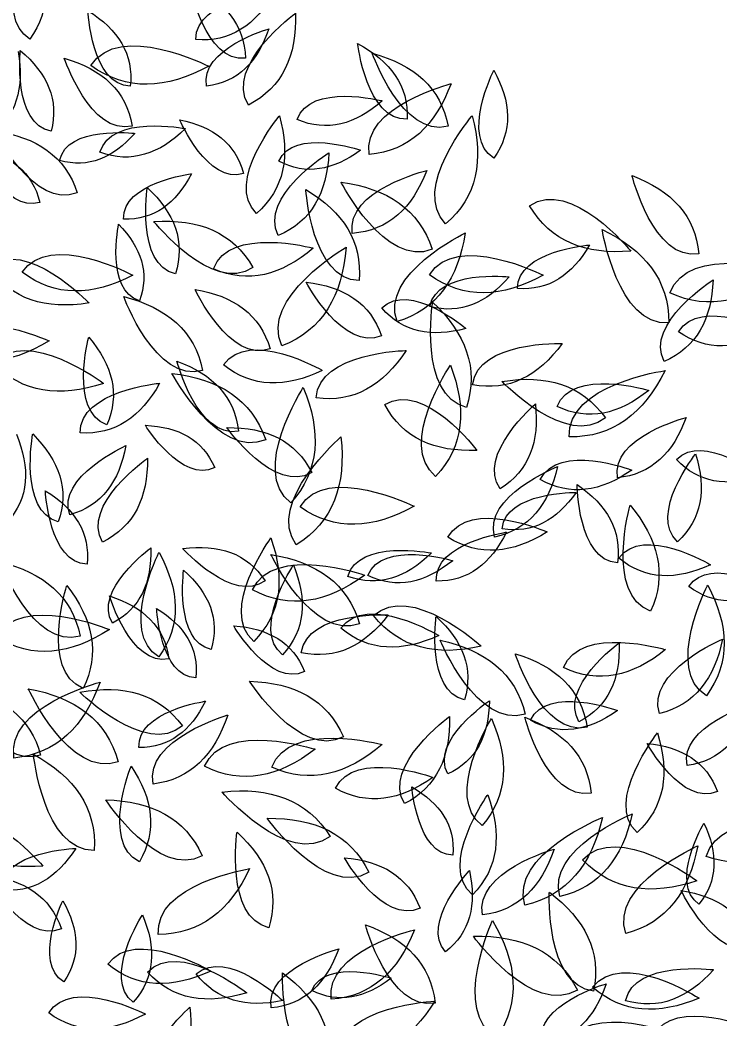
# Model space of a CAD drawing. Extents: x 0 to 430, y 0 to 430.
# Drawn here: x 273.9 to 347, y 230.8 to 335.1 of the extents above; entities that cross this region are included whole.
import ezdxf

# ---------------------------------------------------------------- set-up
doc = ezdxf.new("R2010")
doc.units = 0
doc.layers.add('Calque_1', color=7, linetype='CONTINUOUS')

msp = doc.modelspace()

# ---------------------------------------------------------------- linework, layer by layer
at = {"layer": 'Calque_1', "color": 7}
for points in [[(274.94895, 333.09502)], [(292.25999, 333.03501)], [(297.46235, 331.08974)], [(281.32556, 330.32112)], [(285.43649, 328.16261)], [(293.39896, 328.17044)], [(297.76374, 326.20936)], [(302.84046, 324.69618)], [(314.33486, 324.71932)], [(277.16529, 323.46617)], [(285.6198, 324.01165)], [(318.59812, 323.98454)], [(278.05836, 320.4162)], [(282.2698, 321.26941)], [(300.92117, 320.34686)], [(310.36579, 321.04353)], [(323.3788, 320.67282)], [(297.23422, 319.0731)], [(279.89285, 317.03833)], [(275.98915, 316.04169)], [(327.11322, 315.69086)], [(284.73206, 314.29524)], [(298.59757, 314.88139)], [(318.34936, 313.79345)], [(300.8725, 312.57164)], [(308.60165, 312.80722)], [(316.95114, 311.14257)], [(344.76742, 310.653)], [(294.11217, 309.10771)], [(298.2337, 309.22846)], [(274.14457, 308.74403)], [(290.14641, 308.56958)], [(309.30518, 307.86749)], [(316.65149, 308.48043)], [(325.83593, 307.04945)], [(286.39028, 305.77388)], [(341.74259, 306.596)], [(311.68526, 305.01638)], [(316.70167, 305.17333)], [(313.28051, 303.58631)], [(341.64217, 303.46481)], [(342.66194, 302.53853)], [(311.65791, 302.11612)], [(300.02582, 300.74189)], [(301.24224, 301.04982)], [(341.14635, 299.42848)], [(292.98416, 298.48396)], [(295.16055, 299.07552)], [(321.15171, 297.00068)], [(304.82319, 295.62863)], [(311.99764, 294.92021)], [(320.51787, 294.63152)], [(329.97904, 294.73493)], [(335.01448, 293.5305)], [(282.9736, 292.82019)], [(296.71314, 292.13814)], [(280.18554, 291.97487)], [(299.57032, 291.262)], [(331.24668, 291.5551)], [(342.45918, 289.18211)], [(294.24171, 288.35669)], [(304.37031, 287.8211)], [(317.30467, 287.42877)], [(328.22703, 287.09447)], [(336.27535, 287.28366)], [(324.04538, 286.14392)], [(302.1844, 284.66005)], [(303.15452, 284.25146)], [(279.11196, 283.42754)], [(277.91363, 282.68321)], [(324.24152, 281.96403)], [(318.59155, 281.07657)], [(323.46203, 281.08881)], [(282.51996, 280.56242)], [(302.75728, 280.27371)], [(342.55169, 280.59499)], [(336.42152, 278.89787)], [(280.91832, 278.24756)], [(336.26845, 278.3894)], [(299.49952, 276.5403)], [(308.14515, 276.98683)], [(310.22981, 277.06776)], [(317.37317, 276.49864)], [(298.185, 275.57812)], [(343.72907, 275.94545)], [(339.73577, 273.34604)], [(310.83304, 272.89227)], [(283.56404, 272.11446)], [(307.40088, 271.58106)], [(309.36401, 272.04111)], [(280.20188, 270.7343)], [(298.31251, 270.20285)], [(293.88047, 269.35024)], [(288.40894, 268.57872)], [(289.46646, 268.38514)], [(301.33267, 268.79793)], [(303.28431, 269.01404)], [(330.66539, 267.45979)], [(292.27113, 266.41027)], [(303.62563, 267.04864)], [(280.49989, 265.28976)], [(320.31251, 264.10539)], [(345.55679, 264.51394)], [(326.65319, 262.61714)], [(327.19884, 261.96416)], [(340.65119, 262.6556)], [(290.86632, 261.38588)], [(332.26456, 261.80964)], [(333.10348, 261.24374)], [(307.68405, 260.23493)], [(286.34144, 259.12039)], [(276.06619, 258.33184)], [(284.16872, 257.6407)], [(293.19452, 257.15784)], [(300.2133, 257.05485)], [(343.56712, 257.24461)], [(318.57228, 256.35586)], [(287.80472, 255.29946)], [(306.86103, 254.86059)], [(333.52763, 254.35139)], [(346.71475, 254.51871)], [(314.05414, 253.26139)], [(322.16884, 250.97724)], [(306.29792, 249.81076)], [(338.32175, 250.23324)], [(281.6789, 248.3709)], [(292.94975, 247.80731)], [(319.1044, 247.88453)], [(332.64484, 247.39505)], [(345.54616, 247.75571)], [(286.37913, 247.19731)], [(310.34064, 246.08878)], [(321.14578, 243.72308)], [(330.27793, 243.5712)], [(315.67749, 242.35065)], [(326.60273, 242.66395)], [(344.77924, 242.75298)], [(322.19794, 241.64206)], [(278.24302, 240.18192)], [(299.88827, 240.30274)], [(288.35424, 239.59938)], [(337.15176, 239.6866)], [(318.31874, 237.78459)], [(283.0901, 236.49683)], [(287.23667, 235.65747)], [(292.32136, 235.4804)], [(278.49271, 234.66752)], [(304.37794, 233.74777)], [(332.11835, 233.7915)], [(333.68975, 234.09324)], [(306.41601, 232.82663)], [(333.78062, 233.66727)], [(337.13206, 232.68262)], [(285.73992, 232.51441)], [(300.14702, 231.92835)], [(317.24364, 232.4352)], [(276.91932, 231.4003)]]:
    msp.add_lwpolyline(points, close=True, dxfattribs=at)
at = {"layer": 'Calque_1', "color": 1}
msp.add_open_spline([(215.00001, 429.86025), (333.664051, 429.860244), (429.86026, 333.664031), (429.86026, 214.99999)], degree=3, dxfattribs=at)
at = {"layer": 'Calque_1', "color": 7}
for points in [[(274.94895, 333.09502), (271.03084, 335.55574), (275.0554, 343.39215), (275.0554, 343.39215)], [(275.0554, 343.39215), (277.05153, 339.65705), (277.21797, 336.19461), (274.94895, 333.09502)], [(297.46235, 331.08974), (293.20449, 330.65512), (291.68097, 338.66066), (291.68097, 338.66066)], [(291.68097, 338.66066), (295.26213, 337.0722), (297.35364, 334.64153), (297.46235, 331.08974)], [(292.25999, 333.03501), (292.30379, 337.3576), (300.51065, 337.98427), (300.51065, 337.98427)], [(300.51065, 337.98427), (298.5126, 334.56894), (295.83716, 332.74372), (292.25999, 333.03501)], [(285.43649, 328.16261), (281.37358, 328.32241), (281.00967, 336.05574), (281.00967, 336.05574)], [(281.00967, 336.05574), (284.16592, 334.08342), (285.80855, 331.51787), (285.43649, 328.16261)], [(281.32556, 330.32112), (284.23829, 335.014), (293.61861, 330.25922), (293.61861, 330.25922)], [(297.76374, 326.20936), (295.24975, 330.34488), (302.68184, 335.79274), (302.68184, 335.79274)], [(302.68184, 335.79274), (302.80143, 331.36438), (301.33691, 328.04731), (297.76374, 326.20936)], [(293.39896, 328.17044), (292.62961, 332.06378), (299.88873, 334.16241), (299.88873, 334.16241)], [(299.88873, 334.16241), (298.73184, 330.71891), (296.66863, 328.57786), (293.39896, 328.17044)], [(273.73627, 331.77994), (274.39136, 328.00773), (273.55297, 324.98813), (270.72663, 322.97026)], [(277.16529, 323.46617), (273.17297, 324.22012), (273.94772, 331.9171), (273.94772, 331.9171)], [(273.94772, 331.9171), (276.77801, 329.50466), (278.02524, 326.72792), (277.16529, 323.46617)], [(314.33486, 324.71932), (310.09397, 324.59499), (309.16184, 332.61931), (309.16184, 332.61931)], [(309.16184, 332.61931), (312.58859, 330.79196), (314.48212, 328.23876), (314.33486, 324.71932)], [(285.6198, 324.01165), (281.24267, 322.97004), (278.54817, 331.10218), (278.54817, 331.10218)], [(278.54817, 331.10218), (282.4998, 329.94192), (285.01546, 327.69802), (285.6198, 324.01165)], [(318.59812, 323.98454), (313.82031, 322.7474), (310.68911, 331.60751), (310.68911, 331.60751)], [(310.68911, 331.60751), (315.04797, 330.42065), (317.85549, 328.01428), (318.59812, 323.98454)], [(293.61861, 330.25922), (289.1724, 327.85268), (285.0401, 327.63207), (281.32556, 330.32112)], [(323.3788, 320.67282), (319.87212, 322.82485), (323.37866, 329.83013), (323.37866, 329.83013)], [(323.37866, 329.83013), (325.18803, 326.52721), (325.3679, 323.4499), (323.3788, 320.67282)], [(302.84046, 324.69618), (304.18457, 328.5598), (311.73431, 326.64445), (311.73431, 326.64445)], [(310.36579, 321.04353), (309.54327, 326.05105), (318.90719, 328.43347), (318.90719, 328.43347)], [(318.90719, 328.43347), (317.28651, 324.08037), (314.5613, 321.42924), (310.36579, 321.04353)], [(311.73431, 326.64445), (308.91133, 324.18447), (305.96082, 323.35509), (302.84046, 324.69618)], [(282.2698, 321.26941), (283.42237, 325.27036), (291.20116, 323.74088), (291.20116, 323.74088)], [(297.23422, 319.0731), (293.53991, 317.84252), (290.59904, 324.64836), (290.59904, 324.64836)], [(290.59904, 324.64836), (294.09385, 323.94841), (296.43309, 322.20515), (297.23422, 319.0731)], [(298.59757, 314.88139), (295.25902, 318.19517), (300.99693, 325.07225), (300.99693, 325.07225)], [(300.99693, 325.07225), (302.14503, 320.92244), (301.53886, 317.45069), (298.59757, 314.88139)], [(318.34936, 313.79345), (314.67624, 317.50843), (321.1203, 325.08605), (321.1203, 325.08605)], [(321.1203, 325.08605), (322.35206, 320.46543), (321.64265, 316.61614), (318.34936, 313.79345)], [(279.89285, 317.03833), (275.39687, 315.25001), (271.26639, 323.485), (271.26639, 323.485)], [(271.26639, 323.485), (275.65161, 322.86417), (278.67713, 320.86718), (279.89285, 317.03833)], [(278.05836, 320.4162), (278.81641, 324.08448), (285.89937, 323.24875), (285.89937, 323.24875)], [(291.20116, 323.74088), (288.46802, 321.08477), (285.51518, 320.07884), (282.2698, 321.26941)], [(300.92117, 320.34686), (302.49131, 323.88496), (309.46064, 321.48739), (309.46064, 321.48739)], [(285.89937, 323.24875), (283.63086, 320.67784), (281.05151, 319.57198), (278.05836, 320.4162)], [(275.98915, 316.04169), (272.25268, 314.8687), (269.41412, 321.76398), (269.41412, 321.76398)], [(269.41412, 321.76398), (272.91629, 320.99911), (275.2382, 319.20526), (275.98915, 316.04169)], [(309.46064, 321.48739), (306.60588, 319.38877), (303.7586, 318.8378), (300.92117, 320.34686)], [(300.8725, 312.57164), (298.80409, 316.62704), (306.15735, 321.2165), (306.15735, 321.2165)], [(306.15735, 321.2165), (305.95922, 317.0542), (304.35302, 314.04531), (300.8725, 312.57164)], [(308.60165, 312.80722), (307.91752, 317.3239), (316.37307, 319.36321), (316.37307, 319.36321)], [(316.37307, 319.36321), (314.86534, 315.46304), (312.3825, 313.10729), (308.60165, 312.80722)], [(284.73206, 314.29524), (284.58702, 318.11586), (291.81069, 319.01826), (291.81069, 319.01826)], [(291.81069, 319.01826), (290.19068, 315.91611), (287.90466, 314.18993), (284.73206, 314.29524)], [(327.11322, 315.69086), (331.41379, 318.62887), (337.6931, 310.95331), (337.6931, 310.95331)], [(344.76742, 310.653), (339.99804, 309.91), (337.80557, 318.83523), (337.80557, 318.83523)], [(337.80557, 318.83523), (341.9333, 317.25951), (344.43351, 314.6466), (344.76742, 310.653)], [(290.14641, 308.56958), (286.00271, 309.5626), (287.20611, 317.58599), (287.20611, 317.58599)], [(287.20611, 317.58599), (290.04812, 314.91481), (291.21327, 311.94259), (290.14641, 308.56958)], [(309.30518, 307.86749), (304.35741, 307.97923), (303.75704, 317.3832), (303.75704, 317.3832)], [(303.75704, 317.3832), (307.63833, 315.04719), (309.68965, 311.9584), (309.30518, 307.86749)], [(316.95114, 311.14257), (312.03349, 309.14449), (307.43585, 318.14494), (307.43585, 318.14494)], [(307.43585, 318.14494), (312.25146, 317.4993), (315.58658, 315.33302), (316.95114, 311.14257)], [(337.6931, 310.95331), (332.94099, 310.57171), (329.29259, 311.95599), (327.11322, 315.69086)], [(287.90636, 314.04124), (292.58225, 314.34581), (296.14726, 312.93129), (298.2337, 309.22846)], [(298.2337, 309.22846), (293.96367, 306.40483), (287.90636, 314.04124), (287.90636, 314.04124)], [(274.14457, 308.74403), (276.98331, 313.0978), (285.70821, 308.42767), (285.70821, 308.42767)], [(286.39028, 305.77388), (282.81771, 306.81548), (284.20701, 313.76346), (284.20701, 313.76346)], [(284.20701, 313.76346), (286.57308, 311.31307), (287.46367, 308.67105), (286.39028, 305.77388)], [(294.11217, 309.10771), (295.7309, 313.59768), (304.51388, 311.26422), (304.51388, 311.26422)], [(316.65149, 308.48043), (319.46447, 313.02292), (328.54314, 308.43263), (328.54314, 308.43263)], [(341.64217, 303.46481), (336.27565, 303.09413), (334.69141, 313.21323), (334.69141, 313.21323)], [(334.69141, 313.21323), (339.12459, 311.07042), (341.65183, 307.93097), (341.64217, 303.46481)], [(270.664, 309.29461), (274.5598, 312.41918), (281.12653, 305.54209), (281.12653, 305.54209)], [(313.28051, 303.58631), (311.40269, 308.4895), (320.39544, 312.85662), (320.39544, 312.85662)], [(320.39544, 312.85662), (319.6608, 308.10713), (317.45188, 304.85212), (313.28051, 303.58631)], [(304.51388, 311.26422), (301.18817, 308.4312), (297.73503, 307.50224), (294.11217, 309.10771)], [(301.24224, 301.04982), (298.87453, 306.03993), (307.95174, 311.3506), (307.95174, 311.3506)], [(307.95174, 311.3506), (307.56693, 306.30954), (305.5145, 302.7162), (301.24224, 301.04982)], [(325.83593, 307.04945), (325.86563, 310.99994), (333.36431, 311.59227), (333.36431, 311.59227)], [(333.36431, 311.59227), (331.54648, 308.46625), (329.10578, 306.79179), (325.83593, 307.04945)], [(341.74259, 306.596), (343.67897, 311.73926), (353.75333, 308.91048), (353.75333, 308.91048)], [(281.12653, 305.54209), (276.61137, 304.82838), (273.02175, 305.88395), (270.664, 309.29461)], [(316.70167, 305.17333), (317.45852, 309.0675), (324.96979, 308.27113), (324.96979, 308.27113)], [(353.75333, 308.91048), (349.87847, 305.70257), (345.88772, 304.68893), (341.74259, 306.596)], [(285.70821, 308.42767), (281.47481, 306.25702), (277.58264, 306.13624), (274.14457, 308.74403)], [(311.68526, 305.01638), (314.56944, 307.8754), (320.46635, 302.87368), (320.46635, 302.87368)], [(328.54314, 308.43263), (324.2445, 306.10029), (320.24738, 305.88281), (316.65149, 308.48043)], [(324.96979, 308.27113), (322.59963, 305.52015), (319.88196, 304.31677), (316.70167, 305.17333)], [(341.14635, 299.42848), (339.08758, 303.38763), (346.25986, 307.94301), (346.25986, 307.94301)], [(346.25986, 307.94301), (346.09778, 303.86156), (344.5466, 300.89984), (341.14635, 299.42848)], [(300.02582, 300.74189), (295.80216, 299.20176), (292.18719, 306.96093), (292.18719, 306.96093)], [(292.18719, 306.96093), (296.24327, 306.26655), (298.99957, 304.33058), (300.02582, 300.74189)], [(311.65791, 302.11612), (307.66553, 300.41703), (303.787, 307.71139), (303.787, 307.71139)], [(303.787, 307.71139), (307.73148, 307.24838), (310.48638, 305.52266), (311.65791, 302.11612)], [(264.81898, 301.09076), (267.48194, 305.85214), (276.95121, 301.58239), (276.95121, 301.58239)], [(292.98416, 298.48396), (288.09063, 297.14293), (284.74335, 306.2055), (284.74335, 306.2055)], [(284.74335, 306.2055), (289.24136, 305.04865), (292.16232, 302.61566), (292.98416, 298.48396)], [(342.66194, 302.53853), (344.90386, 306.22218), (352.25961, 302.57413), (352.25961, 302.57413)], [(320.46635, 302.87368), (316.87574, 301.91155), (313.88278, 302.45915), (311.68526, 305.01638)], [(320.51787, 294.63152), (315.47368, 295.86562), (316.98655, 305.63676), (316.98655, 305.63676)], [(316.98655, 305.63676), (320.43469, 302.365), (321.83752, 298.73605), (320.51787, 294.63152)], [(271.1414, 299.26029), (274.65653, 303.16711), (282.64464, 297.14053), (282.64464, 297.14053)], [(295.16055, 299.07552), (297.80453, 302.88935), (305.47322, 298.50001), (305.47322, 298.50001)], [(352.25961, 302.57413), (348.80487, 300.66495), (345.58027, 300.46449), (342.66194, 302.53853)], [(276.95121, 301.58239), (272.67237, 299.00796), (268.605, 298.60449), (264.81898, 301.09076)], [(282.9736, 292.82019), (279.03443, 294.24901), (281.09808, 301.95597), (281.09808, 301.95597)], [(281.09808, 301.95597), (283.57962, 299.03135), (284.3893, 295.99811), (282.9736, 292.82019)], [(321.15171, 297.00068), (321.70629, 301.59901), (330.52009, 301.30196), (330.52009, 301.30196)], [(304.82319, 295.62863), (305.14148, 300.39289), (314.23125, 300.5713), (314.23125, 300.5713)], [(314.23125, 300.5713), (311.81444, 296.92967), (308.74993, 295.08393), (304.82319, 295.62863)], [(330.52009, 301.30196), (327.99086, 297.89951), (324.92709, 296.27009), (321.15171, 297.00068)], [(296.71314, 292.13814), (292.40378, 291.40138), (290.29866, 299.45501), (290.29866, 299.45501)], [(290.29866, 299.45501), (294.05798, 298.08327), (296.35725, 295.75041), (296.71314, 292.13814)], [(282.64464, 297.14053), (278.07671, 295.63228), (274.16942, 296.11872), (271.1414, 299.26029)], [(305.47322, 298.50001), (301.63983, 296.67), (298.16296, 296.66088), (295.16055, 299.07552)], [(317.30467, 287.42877), (313.22346, 290.74194), (318.83828, 299.02771), (318.83828, 299.02771)], [(318.83828, 299.02771), (320.57686, 294.54108), (320.28927, 290.61314), (317.30467, 287.42877)], [(329.97904, 294.73493), (331.58688, 298.79743), (339.55718, 296.41442), (339.55718, 296.41442)], [(331.24668, 291.5551), (330.9479, 297.00855), (341.24371, 298.47068), (341.24371, 298.47068)], [(341.24371, 298.47068), (339.00427, 294.00107), (335.78059, 291.48077), (331.24668, 291.5551)], [(299.57032, 291.262), (294.62041, 289.13974), (289.78194, 298.181), (289.78194, 298.181)], [(289.78194, 298.181), (294.67958, 297.61939), (298.10483, 295.48648), (299.57032, 291.262)], [(311.99764, 294.92021), (316.08334, 297.48007), (321.61004, 290.15003), (321.61004, 290.15003)], [(324.22639, 297.33548), (328.86934, 298.09459), (332.56939, 297.02779), (335.01448, 293.5305)], [(335.01448, 293.5305), (331.02209, 290.29359), (324.22639, 297.33548), (324.22639, 297.33548)], [(280.18554, 291.97487), (280.15504, 296.3753), (288.4974, 297.15561), (288.4974, 297.15561)], [(288.4974, 297.15561), (286.52302, 293.6447), (283.83156, 291.74048), (280.18554, 291.97487)], [(302.1844, 284.66005), (297.8813, 287.9862), (303.48432, 296.695), (303.48432, 296.695)], [(303.48432, 296.695), (305.39333, 292.09727), (305.19284, 288.02741), (302.1844, 284.66005)], [(339.55718, 296.41442), (336.43428, 293.91618), (333.24853, 293.16369), (329.97904, 294.73493)], [(321.61004, 290.15003), (317.20044, 289.97136), (313.87653, 291.3856), (311.99764, 294.92021)], [(324.04538, 286.14392), (321.51794, 289.62861), (327.71322, 294.99513), (327.71322, 294.99513)], [(327.71322, 294.99513), (328.1391, 291.07789), (327.08035, 288.03142), (324.04538, 286.14392)], [(336.27535, 287.28366), (335.55206, 291.51042), (343.45121, 293.5764), (343.45121, 293.5764)], [(343.45121, 293.5764), (342.10628, 289.88886), (339.81841, 287.63326), (336.27535, 287.28366)], [(294.24171, 288.35669), (290.85038, 286.61803), (286.99545, 292.76573), (286.99545, 292.76573)], [(286.99545, 292.76573), (290.48025, 292.60717), (293.00194, 291.26781), (294.24171, 288.35669)], [(295.52445, 292.51821), (299.64313, 292.57181), (302.70802, 291.16704), (304.37031, 287.8211)], [(304.37031, 287.8211), (300.49274, 285.5376), (295.52445, 292.51821), (295.52445, 292.51821)], [(342.45918, 289.18211), (345.1913, 292.10247), (351.17961, 287.39926), (351.17961, 287.39926)], [(273.54206, 291.83889), (275.01506, 288.30409), (274.86485, 285.17325), (272.55401, 282.58003)], [(277.91363, 282.68321), (273.7741, 283.81924), (275.24944, 291.8582), (275.24944, 291.8582)], [(275.24944, 291.8582), (278.02319, 289.07527), (279.09867, 286.04434), (277.91363, 282.68321)], [(302.75728, 280.27371), (299.53315, 284.71044), (307.42002, 291.55486), (307.42002, 291.55486)], [(307.42002, 291.55486), (307.96716, 286.56459), (306.62179, 282.682), (302.75728, 280.27371)], [(279.11196, 283.42754), (277.72484, 287.36471), (284.96568, 290.64239), (284.96568, 290.64239)], [(284.96568, 290.64239), (284.27982, 286.88348), (282.45437, 284.34397), (279.11196, 283.42754)], [(328.22703, 287.09447), (330.09025, 290.98437), (337.77506, 288.0886), (337.77506, 288.0886)], [(282.51996, 280.56242), (280.27119, 284.42681), (287.2325, 289.32706), (287.2325, 289.32706)], [(287.2325, 289.32706), (287.2645, 285.23463), (285.85294, 282.19673), (282.51996, 280.56242)], [(342.55169, 280.59499), (339.47752, 283.47103), (344.42848, 289.77474), (344.42848, 289.77474)], [(351.17961, 287.39926), (347.68198, 286.31932), (344.71647, 286.74719), (342.45918, 289.18211)], [(344.42848, 289.77474), (345.56529, 286.09287), (345.11487, 282.97117), (342.55169, 280.59499)], [(303.15452, 284.25146), (305.92906, 288.81908), (315.04909, 284.30586), (315.04909, 284.30586)], [(323.46203, 281.08881), (322.18229, 285.33545), (330.0278, 288.46026), (330.0278, 288.46026)], [(330.0278, 288.46026), (329.11605, 284.50418), (327.05439, 281.89807), (323.46203, 281.08881)], [(337.77506, 288.0886), (334.5276, 285.84352), (331.33851, 285.32193), (328.22703, 287.09447)], [(280.91832, 278.24756), (276.95251, 278.38592), (276.56385, 285.93154), (276.56385, 285.93154)], [(276.56385, 285.93154), (279.65268, 284.02037), (281.26689, 281.52368), (280.91832, 278.24756)], [(336.26845, 278.3894), (332.1439, 278.7016), (332.05896, 286.57687), (332.05896, 286.57687)], [(332.05896, 286.57687), (335.19497, 284.45545), (336.77036, 281.78672), (336.26845, 278.3894)], [(318.59155, 281.07657), (320.81103, 285.1731), (328.94631, 281.63546), (328.94631, 281.63546)], [(324.24152, 281.96403), (324.60465, 285.81216), (331.96393, 285.75512), (331.96393, 285.75512)], [(331.96393, 285.75512), (329.92758, 282.8619), (327.40692, 281.43626), (324.24152, 281.96403)], [(315.04909, 284.30586), (310.76959, 281.93609), (306.77349, 281.68422), (303.15452, 284.25146)], [(339.73577, 273.34604), (334.98559, 275.1318), (337.59318, 284.4358), (337.59318, 284.4358)], [(337.59318, 284.4358), (340.55712, 280.85916), (341.49492, 277.17453), (339.73577, 273.34604)], [(336.42152, 278.89787), (338.94177, 282.40348), (346.00549, 278.19827), (346.00549, 278.19827)], [(298.31251, 270.20285), (294.59771, 273.4276), (300.10496, 281.00379), (300.10496, 281.00379)], [(300.10496, 281.00379), (301.59251, 276.75384), (301.20226, 273.08899), (298.31251, 270.20285)], [(308.14515, 276.98683), (309.25554, 280.89619), (316.85366, 279.43168), (316.85366, 279.43168)], [(310.22981, 277.06776), (311.71368, 280.82557), (319.08565, 278.62772), (319.08565, 278.62772)], [(317.37317, 276.49864), (317.13688, 280.50098), (324.69029, 281.60631), (324.69029, 281.60631)], [(324.69029, 281.60631), (323.06026, 278.31829), (320.70165, 276.45817), (317.37317, 276.49864)], [(328.94631, 281.63546), (325.32187, 279.38796), (321.85314, 278.9968), (318.59155, 281.07657)], [(283.56404, 272.11446), (281.49682, 275.49107), (287.56265, 279.96683), (287.56265, 279.96683)], [(287.56265, 279.96683), (287.67187, 276.3445), (286.48235, 273.62719), (283.56404, 272.11446)], [(290.90423, 279.89869), (294.66802, 280.38563), (297.62242, 279.42584), (299.49952, 276.5403)], [(299.49952, 276.5403), (296.19348, 274.03814), (290.90423, 279.89869), (290.90423, 279.89869)], [(298.185, 275.57812), (300.35087, 280.42277), (309.89648, 277.10964), (309.89648, 277.10964)], [(288.40894, 268.57872), (284.2359, 271.15529), (288.43834, 279.49433), (288.43834, 279.49433)], [(288.43834, 279.49433), (290.58445, 275.55137), (290.78892, 271.8826), (288.40894, 268.57872)], [(309.36401, 272.04111), (304.41967, 270.19552), (300.10694, 279.27162), (300.10694, 279.27162)], [(300.10694, 279.27162), (304.87449, 278.49268), (308.12731, 276.24466), (309.36401, 272.04111)], [(316.85366, 279.43168), (314.19564, 276.82921), (311.31717, 275.8366), (308.14515, 276.98683)], [(319.08565, 278.62772), (316.19966, 276.3153), (313.25429, 275.61717), (310.22981, 277.06776)], [(346.00549, 278.19827), (342.41042, 276.55699), (339.17599, 276.60388), (336.42152, 278.89787)], [(343.72907, 275.94545), (345.90463, 279.24561), (352.52201, 275.66053), (352.52201, 275.66053)], [(280.20188, 270.7343), (275.25068, 269.35576), (271.82277, 278.52156), (271.82277, 278.52156)], [(271.82277, 278.52156), (276.38365, 277.36833), (279.35238, 274.91597), (280.20188, 270.7343)], [(293.88047, 269.35024), (290.02685, 270.1968), (291.00002, 277.64588), (291.00002, 277.64588)], [(291.00002, 277.64588), (293.67804, 275.22285), (294.80892, 272.49167), (293.88047, 269.35024)], [(301.33267, 268.79793), (298.00378, 271.43622), (302.46192, 278.18408), (302.46192, 278.18408)], [(302.46192, 278.18408), (303.90914, 274.57547), (303.71398, 271.39908), (301.33267, 268.79793)], [(309.89648, 277.10964), (305.97487, 274.24326), (302.0693, 273.4986), (298.185, 275.57812)], [(280.49989, 265.28976), (275.98692, 267.16595), (278.805, 276.03481), (278.805, 276.03481)], [(278.805, 276.03481), (281.53935, 272.49406), (282.31993, 268.91647), (280.49989, 265.28976)], [(310.83304, 272.89227), (314.69613, 276.44077), (322.06166, 269.69532), (322.06166, 269.69532)], [(345.55679, 264.51394), (341.1662, 267.28155), (345.69535, 276.06463), (345.69535, 276.06463)], [(352.52201, 275.66053), (349.29419, 274.02598), (346.33373, 273.94905), (343.72907, 275.94545)], [(345.69535, 276.06463), (347.92758, 271.87103), (348.10785, 267.98671), (345.55679, 264.51394)], [(271.47754, 270.63143), (273.93767, 275.33483), (283.26363, 271.44032), (283.26363, 271.44032)], [(289.46646, 268.38514), (285.49302, 267.55089), (283.25815, 274.9513), (283.25815, 274.9513)], [(283.25815, 274.9513), (286.79478, 273.8096), (289.01003, 271.72496), (289.46646, 268.38514)], [(307.40088, 271.58106), (310.10417, 275.32496), (317.64995, 270.81166), (317.64995, 270.81166)], [(292.27113, 266.41027), (288.54969, 266.5403), (288.18536, 273.621), (288.18536, 273.621)], [(288.18536, 273.621), (291.08376, 271.82743), (292.59839, 269.48451), (292.27113, 266.41027)], [(303.28431, 269.01404), (303.90663, 273.41709), (312.36113, 272.95948), (312.36113, 272.95948)], [(312.36113, 272.95948), (309.86676, 269.74299), (306.89398, 268.23887), (303.28431, 269.01404)], [(322.06166, 269.69532), (317.37995, 268.62986), (313.54379, 269.48369), (310.83304, 272.89227)], [(320.31251, 264.10539), (316.2877, 265.01444), (317.35131, 272.79852), (317.35131, 272.79852)], [(317.35131, 272.79852), (320.13699, 270.24807), (321.30282, 267.3849), (320.31251, 264.10539)], [(283.26363, 271.44032), (279.17233, 268.81985), (275.2275, 268.31656), (271.47754, 270.63143)], [(303.62563, 267.04864), (300.05664, 265.33664), (296.22313, 271.82572), (296.22313, 271.82572)], [(296.22313, 271.82572), (299.837, 271.56527), (302.41842, 270.10531), (303.62563, 267.04864)], [(317.64995, 270.81166), (313.80119, 269.06415), (310.34189, 269.12143), (307.40088, 271.58106)], [(330.66539, 267.45979), (332.44374, 271.97141), (341.294, 269.33872), (341.294, 269.33872)], [(326.65319, 262.61714), (321.60878, 261.02511), (317.76058, 270.33267), (317.76058, 270.33267)], [(317.76058, 270.33267), (322.4925, 269.30677), (325.63238, 266.88861), (326.65319, 262.61714)], [(340.65119, 262.6556), (339.22067, 267.01643), (347.25805, 270.446), (347.25805, 270.446)], [(347.25805, 270.446), (346.41426, 266.33068), (344.34701, 263.58298), (340.65119, 262.6556)], [(332.26456, 261.80964), (330.0959, 265.35157), (336.45868, 270.0469), (336.45868, 270.0469)], [(341.294, 269.33872), (337.83161, 266.56099), (334.29677, 265.72085), (330.66539, 267.45979)], [(336.45868, 270.0469), (336.57344, 266.24712), (335.32577, 263.39663), (332.26456, 261.80964)], [(333.10348, 261.24374), (328.41107, 260.1801), (325.62302, 268.90669), (325.62302, 268.90669)], [(325.62302, 268.90669), (329.83521, 267.62073), (332.4995, 265.19251), (333.10348, 261.24374)], [(307.68405, 260.23493), (303.15475, 257.84339), (297.87451, 266.04256), (297.87451, 266.04256)], [(297.87451, 266.04256), (302.56019, 265.88599), (305.97074, 264.12698), (307.68405, 260.23493)], [(276.06619, 258.33184), (271.46009, 256.77922), (267.75864, 265.26181), (267.75864, 265.26181)], [(267.75864, 265.26181), (272.12432, 264.40366), (275.05216, 262.23799), (276.06619, 258.33184)], [(273.28404, 258.02269), (272.36405, 263.33199), (282.28442, 265.94884), (282.28442, 265.94884)], [(282.28442, 265.94884), (280.60414, 261.31165), (277.73522, 258.47132), (273.28404, 258.02269)], [(284.16872, 257.6407), (279.04536, 255.83832), (274.78519, 265.26111), (274.78519, 265.26111)], [(274.78519, 265.26111), (279.67539, 264.36652), (282.97838, 261.98996), (284.16872, 257.6407)], [(280.18359, 264.88536), (284.72817, 265.73384), (288.38682, 264.76763), (290.86632, 261.38588)], [(327.19884, 261.96416), (328.94817, 265.68718), (336.29772, 262.98005), (336.29772, 262.98005)], [(290.86632, 261.38588), (287.01567, 258.11752), (280.18359, 264.88536), (280.18359, 264.88536)], [(286.34144, 259.12039), (286.11831, 262.91104), (293.27233, 263.95665), (293.27233, 263.95665)], [(293.27233, 263.95665), (291.72798, 260.84284), (289.49383, 259.08151), (286.34144, 259.12039)], [(318.57228, 256.35586), (316.66376, 259.81572), (322.91356, 264.00411), (322.91356, 264.00411)], [(322.91356, 264.00411), (322.85886, 260.38771), (321.55017, 257.73226), (318.57228, 256.35586)], [(336.29772, 262.98005), (333.21657, 260.81586), (330.17884, 260.29578), (327.19884, 261.96416)], [(343.56712, 257.24461), (342.69618, 261.33053), (350.30393, 263.65349), (350.30393, 263.65349)], [(350.30393, 263.65349), (349.1403, 260.0108), (347.00226, 257.7248), (343.56712, 257.24461)], [(287.80472, 255.29946), (286.8763, 259.98019), (295.60293, 262.50983), (295.60293, 262.50983)], [(295.60293, 262.50983), (294.21483, 258.36834), (291.73584, 255.79215), (287.80472, 255.29946)], [(293.19452, 257.15784), (295.21998, 261.99153), (304.72174, 258.94295), (304.72174, 258.94295)], [(300.2133, 257.05485), (302.00745, 262.01291), (311.70716, 259.42353), (311.70716, 259.42353)], [(314.05414, 253.26139), (311.67628, 257.19004), (318.7383, 262.34571), (318.7383, 262.34571)], [(318.7383, 262.34571), (318.84367, 258.14358), (317.44796, 254.99881), (314.05414, 253.26139)], [(322.16884, 250.97724), (318.11651, 253.96606), (323.12083, 262.1438), (323.12083, 262.1438)], [(323.12083, 262.1438), (324.98376, 257.92804), (324.88314, 254.15682), (322.16884, 250.97724)], [(333.52763, 254.35139), (328.86656, 253.56425), (326.60814, 262.2768), (326.60814, 262.2768)], [(326.60814, 262.2768), (330.66985, 260.78534), (333.15078, 258.2579), (333.52763, 254.35139)], [(338.32175, 250.23324), (334.83937, 253.4979), (340.4605, 260.63976), (340.4605, 260.63976)], [(340.4605, 260.63976), (341.74521, 256.46366), (341.23085, 252.92455), (338.32175, 250.23324)], [(304.72174, 258.94295), (300.91669, 256.02151), (297.07803, 255.19525), (293.19452, 257.15784)], [(311.70716, 259.42353), (308.02945, 256.29819), (304.21345, 255.27648), (300.2133, 257.05485)], [(306.86103, 254.86059), (308.81168, 259.01638), (317.01524, 255.99842), (317.01524, 255.99842)], [(346.71475, 254.51871), (343.06559, 252.88421), (339.36592, 259.53809), (339.36592, 259.53809)], [(339.36592, 259.53809), (343.00831, 259.17964), (345.57645, 257.6372), (346.71475, 254.51871)], [(281.6789, 248.3709), (276.33296, 248.303), (275.32648, 258.43279), (275.32648, 258.43279)], [(275.32648, 258.43279), (279.60578, 256.05869), (281.93811, 252.80214), (281.6789, 248.3709)], [(286.37913, 247.19731), (282.35578, 249.2102), (285.51355, 257.17273), (285.51355, 257.17273)], [(285.51355, 257.17273), (287.79672, 253.74572), (288.28349, 250.41048), (286.37913, 247.19731)], [(317.01524, 255.99842), (313.57753, 253.58173), (310.18756, 252.99995), (306.86103, 254.86059)], [(295.00402, 254.47316), (299.99882, 255.02295), (303.88569, 253.67794), (306.29792, 249.81076)], [(319.1044, 247.88453), (315.3744, 247.91923), (314.82777, 255.00049), (314.82777, 255.00049)], [(314.82777, 255.00049), (317.77629, 253.27882), (319.3532, 250.97149), (319.1044, 247.88453)], [(266.70208, 250.95373), (270.5695, 253.64138), (276.30275, 246.74638), (276.30275, 246.74638)], [(292.94975, 247.80731), (288.34408, 245.32151), (282.8725, 253.65008), (282.8725, 253.65008)], [(282.8725, 253.65008), (287.66169, 253.53373), (291.16289, 251.76817), (292.94975, 247.80731)], [(306.29792, 249.81076), (301.85832, 246.58166), (295.00402, 254.47316), (295.00402, 254.47316)], [(321.14578, 243.72308), (317.51031, 246.7945), (322.73975, 254.19503), (322.73975, 254.19503)], [(322.73975, 254.19503), (324.23388, 250.10296), (323.90388, 246.55256), (321.14578, 243.72308)], [(345.54616, 247.75571), (347.04042, 252.95018), (357.13936, 250.9685), (357.13936, 250.9685)], [(299.72856, 251.72688), (304.67021, 251.78998), (308.34712, 250.10374), (310.34064, 246.08878)], [(310.34064, 246.08878), (305.68765, 243.35007), (299.72856, 251.72688), (299.72856, 251.72688)], [(326.60273, 242.66395), (325.00784, 247.91876), (334.71404, 251.80691), (334.71404, 251.80691)], [(334.71404, 251.80691), (333.59485, 246.90649), (331.0486, 243.67471), (326.60273, 242.66395)], [(330.27793, 243.5712), (328.75382, 248.48304), (337.82107, 252.18062), (337.82107, 252.18062)], [(337.82107, 252.18062), (336.8014, 247.5849), (334.4356, 244.54358), (330.27793, 243.5712)], [(332.64484, 247.39505), (336.29394, 251.44496), (344.5755, 245.18775), (344.5755, 245.18775)], [(276.30275, 246.74638), (272.00859, 246.36701), (268.69966, 247.59235), (266.70208, 250.95373)], [(344.77924, 242.75298), (341.65549, 244.94565), (345.30199, 251.23121), (345.30199, 251.23121)], [(345.30199, 251.23121), (346.78858, 248.06991), (346.77941, 245.21054), (344.77924, 242.75298)], [(357.13936, 250.9685), (353.59259, 247.51908), (349.7598, 246.21175), (345.54616, 247.75571)], [(299.88827, 240.30274), (295.28448, 241.3848), (296.58123, 250.29559), (296.58123, 250.29559)], [(296.58123, 250.29559), (299.74845, 247.34468), (301.05602, 244.05153), (299.88827, 240.30274)], [(271.86326, 244.27253), (272.06005, 248.30107), (279.73427, 248.58917), (279.73427, 248.58917)], [(279.73427, 248.58917), (277.74816, 245.47703), (275.18789, 243.87185), (271.86326, 244.27253)], [(322.19794, 241.64206), (321.32124, 246.11674), (329.66551, 248.51444), (329.66551, 248.51444)], [(329.66551, 248.51444), (328.32988, 244.56018), (325.95537, 242.10407), (322.19794, 241.64206)], [(337.15176, 239.6866), (335.40409, 244.71741), (344.6603, 248.85859), (344.6603, 248.85859)], [(344.6603, 248.85859), (343.76426, 244.0668), (341.42114, 240.8371), (337.15176, 239.6866)], [(315.67749, 242.35065), (311.80652, 240.55682), (307.76818, 247.60531), (307.76818, 247.60531)], [(307.76818, 247.60531), (311.65921, 247.27274), (314.42032, 245.66224), (315.67749, 242.35065)], [(344.5755, 245.18775), (339.83611, 243.62662), (335.78347, 244.13409), (332.64484, 247.39505)], [(288.35424, 239.59938), (287.96426, 244.86431), (297.88748, 246.46846), (297.88748, 246.46846)], [(297.88748, 246.46846), (295.80614, 242.10726), (292.73739, 239.61169), (288.35424, 239.59938)], [(318.31874, 237.78459), (315.66033, 240.74041), (320.83088, 246.26855), (320.83088, 246.26855)], [(320.83088, 246.26855), (321.60105, 242.71212), (320.92348, 239.81175), (318.31874, 237.78459)], [(278.24302, 240.18192), (274.25983, 238.50436), (270.42365, 245.78481), (270.42365, 245.78481)], [(270.42365, 245.78481), (274.35104, 245.30886), (277.08877, 243.57957), (278.24302, 240.18192)], [(350.52108, 238.33533), (346.49874, 236.8017), (342.92914, 244.18005), (342.92914, 244.18005)], [(342.92914, 244.18005), (346.82229, 243.57194), (349.48833, 241.75692), (350.52108, 238.33533)], [(278.49271, 234.66752), (275.23207, 236.6155), (278.39193, 243.12055), (278.39193, 243.12055)], [(278.39193, 243.12055), (280.09844, 240.09154), (280.29831, 237.25288), (278.49271, 234.66752)], [(333.78062, 233.66727), (328.73745, 234.33219), (329.17077, 244.00794), (329.17077, 244.00794)], [(329.17077, 244.00794), (332.87662, 241.18899), (334.62883, 237.80454), (333.78062, 233.66727)], [(285.73992, 232.51441), (282.46935, 235.03116), (286.70652, 241.64843), (286.70652, 241.64843)], [(286.70652, 241.64843), (288.16259, 238.1629), (288.01714, 235.07443), (285.73992, 232.51441)], [(323.68795, 228.79761), (318.89213, 231.49824), (323.22769, 241.03902), (323.22769, 241.03902)], [(323.22769, 241.03902), (325.81238, 236.7146), (326.20745, 232.60992), (323.68795, 228.79761)], [(283.0901, 236.49683), (285.88743, 240.44025), (293.82713, 235.7813), (293.82713, 235.7813)], [(306.41601, 232.82663), (305.67802, 237.85429), (315.09402, 240.07966), (315.09402, 240.07966)], [(315.09402, 240.07966), (313.39701, 235.74895), (310.62321, 233.14115), (306.41601, 232.82663)], [(317.24364, 232.4352), (312.40668, 231.57694), (309.98449, 240.61146), (309.98449, 240.61146)], [(309.98449, 240.61146), (314.21827, 239.09664), (316.81827, 236.49157), (317.24364, 232.4352)], [(287.23667, 235.65747), (290.49227, 239.11322), (297.58213, 233.5049), (297.58213, 233.5049)], [(321.23838, 239.40821), (326.27244, 239.532), (330.03895, 237.85817), (332.11835, 233.7915)], [(332.11835, 233.7915), (327.41059, 230.94518), (321.23838, 239.40821), (321.23838, 239.40821)], [(292.32136, 235.4804), (295.50929, 238.28041), (301.34415, 232.69281), (301.34415, 232.69281)], [(300.14702, 231.92835), (299.44199, 236.07753), (307.19697, 238.09614), (307.19697, 238.09614)], [(307.19697, 238.09614), (305.87276, 234.47854), (303.62475, 232.26741), (300.14702, 231.92835)], [(333.68975, 234.09324), (336.73446, 238.07769), (344.7926, 232.95623), (344.7926, 232.95623)], [(304.37794, 233.74777), (305.83093, 237.22077), (312.65755, 235.03474), (312.65755, 235.03474)], [(337.13206, 232.68262), (338.05167, 236.95778), (346.31237, 235.91524), (346.31237, 235.91524)], [(293.82713, 235.7813), (289.81301, 233.91795), (286.19078, 233.94754), (283.0901, 236.49683)], [(346.31237, 235.91524), (343.63983, 232.9354), (340.61828, 231.6688), (337.13206, 232.68262)], [(276.91932, 231.4003), (279.33406, 235.24209), (287.01817, 231.29222), (287.01817, 231.29222)], [(297.58213, 233.5049), (293.42531, 232.23724), (289.90645, 232.75744), (287.23667, 235.65747)], [(301.34415, 232.69281), (297.53894, 231.91553), (294.4521, 232.67511), (292.32136, 235.4804)], [(306.01658, 225.33184), (300.97956, 225.94652), (301.3186, 235.60236), (301.3186, 235.60236)], [(301.3186, 235.60236), (305.04238, 232.82612), (306.82283, 229.46698), (306.01658, 225.33184)], [(312.65755, 235.03474), (309.92546, 232.93464), (307.16837, 232.33956), (304.37794, 233.74777)], [(328.37256, 228.22168), (327.5698, 232.26339), (335.10489, 234.44975), (335.10489, 234.44975)], [(335.10489, 234.44975), (333.90716, 230.87316), (331.76707, 228.64801), (328.37256, 228.22168)], [(344.7926, 232.95623), (340.56326, 231.17262), (336.80982, 231.33667), (333.68975, 234.09324)], [(330.71493, 227.97265), (333.19412, 232.88686), (342.92312, 228.99079), (342.92312, 228.99079)], [(339.98838, 228.98134), (342.20863, 233.21874), (350.61125, 229.70276), (350.61125, 229.70276)], [(288.03378, 223.07802), (285.46772, 226.56158), (291.65454, 232.00119), (291.65454, 232.00119)], [(291.65454, 232.00119), (292.11162, 228.0673), (291.0701, 224.99756), (288.03378, 223.07802)], [(307.19289, 227.03453), (307.40556, 232.18479), (317.21021, 232.62693), (317.21021, 232.62693)], [(317.21021, 232.62693), (314.70202, 228.63057), (311.44552, 226.55452), (307.19289, 227.03453)], [(287.01817, 231.29222), (283.35426, 229.33585), (279.95843, 229.17385), (276.91932, 231.4003)]]:
    msp.add_open_spline(points, degree=3, dxfattribs=at)

doc.saveas('drawing.dxf')
